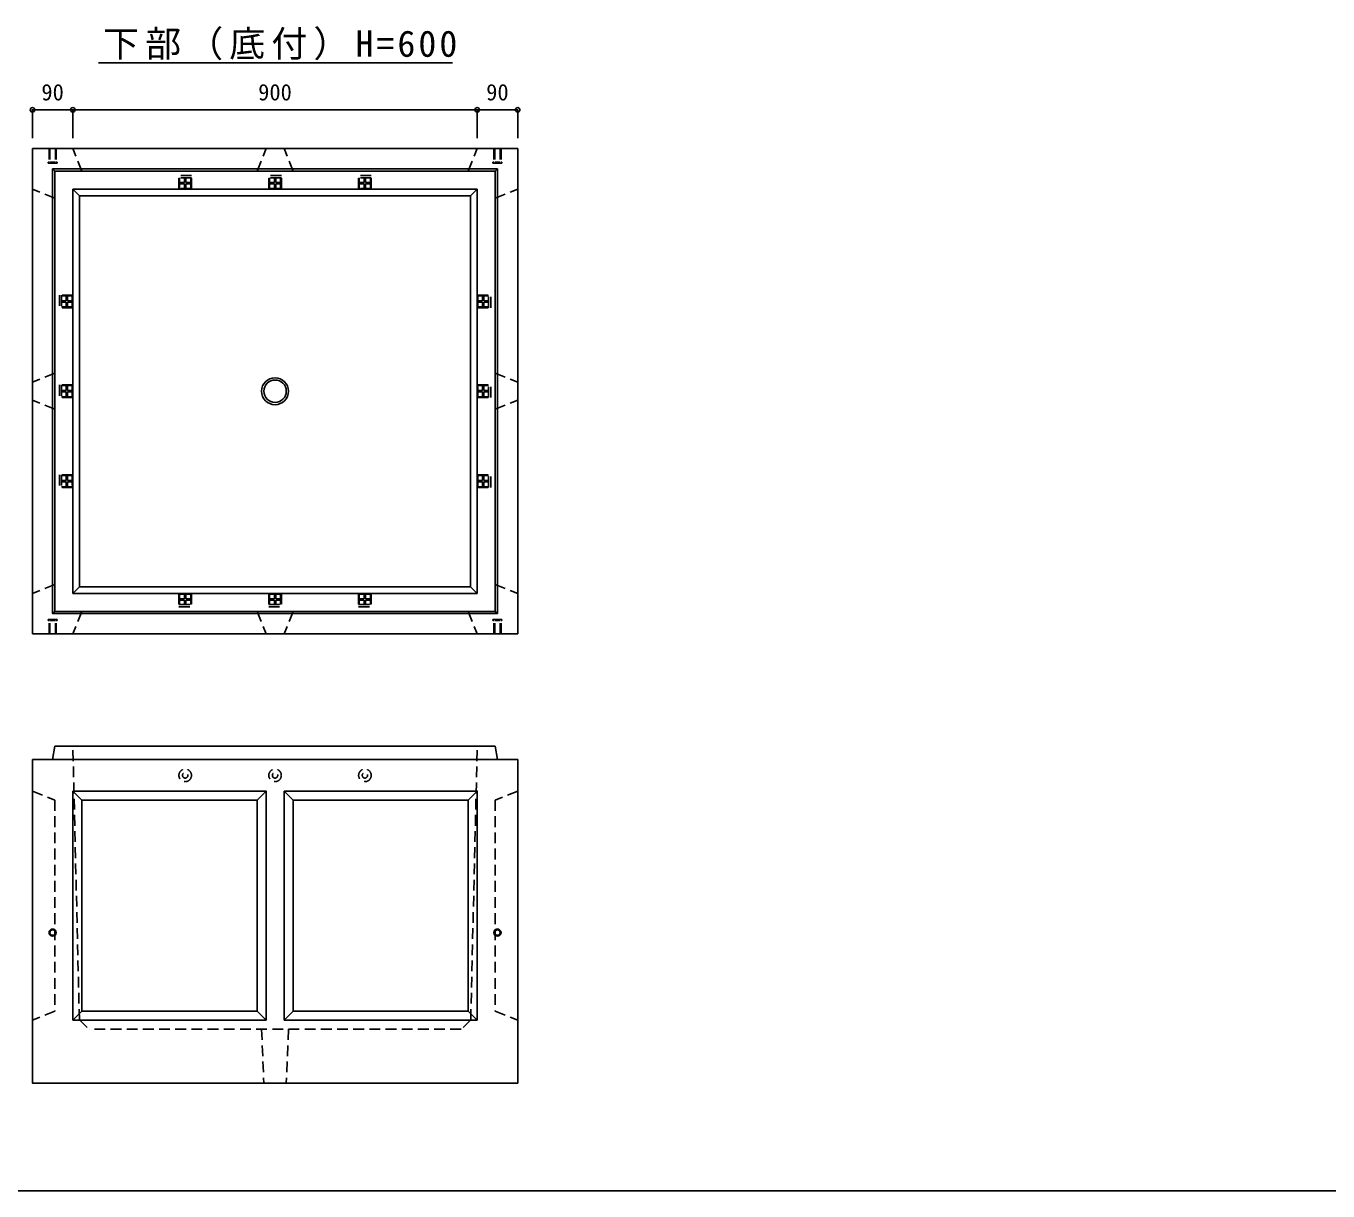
# Model space of a CAD drawing. Units: millimetres at full size, sheet at 1:20. Extents: x -3925 to 3915, y -2795 to 2605.
# Drawn here: x -1750 to 1148, y -2795 to -202 of the extents above; entities that cross this region are included whole.
import ezdxf
from ezdxf.enums import TextEntityAlignment as Align

# ---------------------------------------------------------------- set-up
doc = ezdxf.new("R2010")
doc.units = ezdxf.units.MM
doc.header["$LTSCALE"] = 20
doc.header["$PDMODE"] = 32
doc.header["$PDSIZE"] = 10
doc.linetypes.add('DASHED1', pattern=[1.8, 1.2, -0.6])
for name, color, linetype in [('0-1_躯体', 3, 'DASHED1'), ('0-3_建具', 7, 'Continuous'), ('F-0_F-0ﾚｲﾔ', 2, 'Continuous')]:
    doc.layers.add(name, color=color, linetype=linetype)
doc.styles.add('ＭＳ ゴシック', font='')
doc.styles.get('ＭＳ ゴシック').set_extended_font_data('MS Gothic')

msp = doc.modelspace()

# ---------------------------------------------------------------- linework, layer by layer
at = {"layer": '0-1_躯体', "linetype": 'Continuous'}
for p, q in [((-1735.33, -475.26), (-655.33, -475.26)), ((-1735.33, -1555.26), (-1735.33, -475.26)), ((-655.33, -475.26), (-655.33, -1555.26)), ((-1690.33, -520.26), (-1685.33, -525.26)), ((-700.33, -520.26), (-705.33, -525.26)), ((-1685.33, -525.26), (-705.33, -525.26)), ((-1685.33, -1505.26), (-1685.33, -525.26)), ((-705.33, -525.26), (-705.33, -1505.26)), ((-1645.33, -565.26), (-745.33, -565.26)), ((-1645.33, -565.26), (-1630.33, -580.26)), ((-1645.33, -1465.26), (-1645.33, -565.26)), ((-745.33, -565.26), (-760.33, -580.26)), ((-745.33, -565.26), (-745.33, -1465.26)), ((-1645.33, -1465.26), (-1630.33, -1450.26)), ((-745.33, -1465.26), (-1645.33, -1465.26)), ((-745.33, -1465.26), (-760.33, -1450.26)), ((-1690.33, -1510.26), (-1685.33, -1505.26)), ((-705.33, -1505.26), (-1685.33, -1505.26)), ((-700.33, -1510.26), (-705.33, -1505.26)), ((-655.33, -1555.26), (-1735.33, -1555.26)), ((-1685.33, -1805.26), (-1690.33, -1835.26)), ((-1685.33, -1805.26), (-705.33, -1805.26)), ((-705.33, -1805.26), (-700.33, -1835.26)), ((-1735.33, -1835.26), (-655.33, -1835.26)), ((-655.33, -1835.26), (-655.33, -2555.26)), ((-1645.33, -1905.26), (-1625.33, -1925.26)), ((-1645.33, -1905.26), (-1645.33, -2415.26)), ((-1215.33, -1905.26), (-1235.33, -1925.26)), ((-1175.33, -1905.26), (-1155.33, -1925.26)), ((-1175.33, -1905.26), (-1175.33, -2415.26)), ((-745.33, -1905.26), (-765.33, -1925.26)), ((-1625.33, -1925.26), (-1625.33, -2395.26)), ((-1155.33, -1925.26), (-1155.33, -2395.26)), ((-1625.33, -2395.26), (-1645.33, -2415.26)), ((-1625.33, -2395.26), (-1235.33, -2395.26)), ((-1235.33, -2395.26), (-1215.33, -2415.26)), ((-1155.33, -2395.26), (-1175.33, -2415.26)), ((-1155.33, -2395.26), (-765.33, -2395.26)), ((-765.33, -2395.26), (-745.33, -2415.26)), ((-1645.33, -2415.26), (-1215.33, -2415.26)), ((-1175.33, -2415.26), (-745.33, -2415.26))]:
    msp.add_line(p, q, dxfattribs=at)
at = {"layer": '0-1_躯体'}
for p, q in [((-1698.33, -475.26), (-1698.33, -505.26)), ((-1682.33, -475.26), (-1682.33, -505.26)), ((-1625.33, -525.26), (-1645.33, -475.26)), ((-1235.33, -525.26), (-1215.33, -475.26)), ((-1155.33, -525.26), (-1175.33, -475.26)), ((-765.33, -525.26), (-745.33, -475.26)), ((-708.33, -475.26), (-708.33, -505.26)), ((-692.33, -475.26), (-692.33, -505.26)), ((-1700.33, -505.26), (-1700.33, -507.26)), ((-1700.33, -505.26), (-1698.33, -505.26)), ((-1700.33, -507.26), (-1690.33, -507.26)), ((-1680.33, -507.26), (-1690.33, -507.26)), ((-1680.33, -505.26), (-1682.33, -505.26)), ((-1680.33, -505.26), (-1680.33, -507.26)), ((-710.33, -505.26), (-710.33, -507.26)), ((-710.33, -505.26), (-708.33, -505.26)), ((-710.33, -507.26), (-700.33, -507.26)), ((-690.33, -507.26), (-700.33, -507.26)), ((-690.33, -505.26), (-692.33, -505.26)), ((-690.33, -505.26), (-690.33, -507.26)), ((-1381.33, -535.26), (-1409.33, -535.26)), ((-1409.33, -565.26), (-1409.33, -535.26)), ((-1381.33, -540.26), (-1409.33, -540.26)), ((-1396.83, -550.51), (-1396.83, -540.26)), ((-1393.83, -550.51), (-1393.83, -540.26)), ((-1382.83, -550.51), (-1393.83, -550.51)), ((-1382.83, -550.51), (-1382.83, -540.26)), ((-1381.33, -565.26), (-1381.33, -535.26)), ((-1181.33, -535.26), (-1209.33, -535.26)), ((-1209.33, -565.26), (-1209.33, -535.26)), ((-1181.33, -540.26), (-1209.33, -540.26)), ((-1196.83, -550.51), (-1196.83, -540.26)), ((-1193.83, -550.51), (-1193.83, -540.26)), ((-1182.83, -550.51), (-1193.83, -550.51)), ((-1182.83, -550.51), (-1182.83, -540.26)), ((-1181.33, -565.26), (-1181.33, -535.26)), ((-981.33, -535.26), (-1009.33, -535.26)), ((-1009.33, -565.26), (-1009.33, -535.26)), ((-981.33, -540.26), (-1009.33, -540.26)), ((-996.83, -550.51), (-996.83, -540.26)), ((-993.83, -550.51), (-993.83, -540.26)), ((-982.83, -550.51), (-993.83, -550.51)), ((-982.83, -550.51), (-982.83, -540.26)), ((-981.33, -565.26), (-981.33, -535.26)), ((-1685.33, -585.26), (-1735.33, -565.26)), ((-1381.33, -563.76), (-1409.33, -563.76)), ((-1396.83, -553.51), (-1407.83, -553.51)), ((-1407.83, -563.76), (-1407.83, -553.51)), ((-1396.83, -563.76), (-1396.83, -553.51)), ((-1393.83, -563.76), (-1393.83, -553.51)), ((-1181.33, -563.76), (-1209.33, -563.76)), ((-1196.83, -553.51), (-1207.83, -553.51)), ((-1207.83, -563.76), (-1207.83, -553.51)), ((-1196.83, -563.76), (-1196.83, -553.51)), ((-1193.83, -563.76), (-1193.83, -553.51)), ((-981.33, -563.76), (-1009.33, -563.76)), ((-996.83, -553.51), (-1007.83, -553.51)), ((-1007.83, -563.76), (-1007.83, -553.51)), ((-996.83, -563.76), (-996.83, -553.51)), ((-993.83, -563.76), (-993.83, -553.51)), ((-705.33, -585.26), (-655.33, -565.26)), ((-1675.33, -801.26), (-1675.33, -829.26)), ((-1645.33, -801.26), (-1675.33, -801.26)), ((-1670.33, -801.26), (-1670.33, -829.26)), ((-1660.08, -802.76), (-1670.33, -802.76)), ((-1660.08, -802.76), (-1660.08, -813.76)), ((-1646.83, -801.26), (-1646.83, -829.26)), ((-745.33, -801.26), (-715.33, -801.26)), ((-743.83, -829.26), (-743.83, -801.26)), ((-743.83, -802.76), (-733.58, -802.76)), ((-733.58, -813.76), (-733.58, -802.76)), ((-720.33, -829.26), (-720.33, -801.26)), ((-715.33, -829.26), (-715.33, -801.26)), ((-1645.33, -829.26), (-1675.33, -829.26)), ((-1660.08, -813.76), (-1670.33, -813.76)), ((-1660.08, -816.76), (-1670.33, -816.76)), ((-1646.83, -813.76), (-1657.08, -813.76)), ((-1646.83, -816.76), (-1657.08, -816.76)), ((-1657.08, -816.76), (-1657.08, -827.76)), ((-1646.83, -827.76), (-1657.08, -827.76)), ((-745.33, -829.26), (-715.33, -829.26)), ((-743.83, -813.76), (-733.58, -813.76)), ((-743.83, -816.76), (-733.58, -816.76)), ((-730.58, -813.76), (-720.33, -813.76)), ((-730.58, -816.76), (-720.33, -816.76)), ((-730.58, -827.76), (-730.58, -816.76)), ((-730.58, -827.76), (-720.33, -827.76)), ((-1685.33, -975.26), (-1735.33, -995.26)), ((-705.33, -975.26), (-655.33, -995.26)), ((-1675.33, -1001.26), (-1675.33, -1029.26)), ((-1645.33, -1001.26), (-1675.33, -1001.26)), ((-1670.33, -1001.26), (-1670.33, -1029.26)), ((-1660.08, -1002.76), (-1670.33, -1002.76)), ((-1660.08, -1013.76), (-1670.33, -1013.76)), ((-1660.08, -1002.76), (-1660.08, -1013.76)), ((-1646.83, -1013.76), (-1657.08, -1013.76)), ((-1646.83, -1001.26), (-1646.83, -1029.26)), ((-745.33, -1001.26), (-715.33, -1001.26)), ((-743.83, -1029.26), (-743.83, -1001.26)), ((-743.83, -1002.76), (-733.58, -1002.76)), ((-743.83, -1013.76), (-733.58, -1013.76)), ((-733.58, -1013.76), (-733.58, -1002.76)), ((-730.58, -1013.76), (-720.33, -1013.76)), ((-720.33, -1029.26), (-720.33, -1001.26)), ((-715.33, -1029.26), (-715.33, -1001.26)), ((-1685.33, -1055.26), (-1735.33, -1035.26)), ((-1645.33, -1029.26), (-1675.33, -1029.26)), ((-1660.08, -1016.76), (-1670.33, -1016.76)), ((-1646.83, -1016.76), (-1657.08, -1016.76)), ((-1657.08, -1016.76), (-1657.08, -1027.76)), ((-1646.83, -1027.76), (-1657.08, -1027.76)), ((-745.33, -1029.26), (-715.33, -1029.26)), ((-743.83, -1016.76), (-733.58, -1016.76)), ((-730.58, -1016.76), (-720.33, -1016.76)), ((-730.58, -1027.76), (-730.58, -1016.76)), ((-730.58, -1027.76), (-720.33, -1027.76)), ((-705.33, -1055.26), (-655.33, -1035.26)), ((-1675.33, -1201.26), (-1675.33, -1229.26)), ((-1645.33, -1201.26), (-1675.33, -1201.26)), ((-1670.33, -1201.26), (-1670.33, -1229.26)), ((-1660.08, -1202.76), (-1670.33, -1202.76)), ((-1660.08, -1213.76), (-1670.33, -1213.76)), ((-1660.08, -1216.76), (-1670.33, -1216.76)), ((-1660.08, -1202.76), (-1660.08, -1213.76)), ((-1646.83, -1213.76), (-1657.08, -1213.76)), ((-1646.83, -1216.76), (-1657.08, -1216.76)), ((-1657.08, -1216.76), (-1657.08, -1227.76)), ((-1646.83, -1201.26), (-1646.83, -1229.26)), ((-745.33, -1201.26), (-715.33, -1201.26)), ((-743.83, -1229.26), (-743.83, -1201.26)), ((-743.83, -1202.76), (-733.58, -1202.76)), ((-743.83, -1213.76), (-733.58, -1213.76)), ((-743.83, -1216.76), (-733.58, -1216.76)), ((-733.58, -1213.76), (-733.58, -1202.76)), ((-730.58, -1213.76), (-720.33, -1213.76)), ((-730.58, -1216.76), (-720.33, -1216.76)), ((-730.58, -1227.76), (-730.58, -1216.76)), ((-720.33, -1229.26), (-720.33, -1201.26)), ((-715.33, -1229.26), (-715.33, -1201.26)), ((-1645.33, -1229.26), (-1675.33, -1229.26)), ((-1646.83, -1227.76), (-1657.08, -1227.76)), ((-745.33, -1229.26), (-715.33, -1229.26)), ((-730.58, -1227.76), (-720.33, -1227.76)), ((-1685.33, -1445.26), (-1735.33, -1465.26)), ((-705.33, -1445.26), (-655.33, -1465.26)), ((-1409.33, -1465.26), (-1409.33, -1495.26)), ((-1409.33, -1466.76), (-1381.33, -1466.76)), ((-1396.83, -1466.76), (-1396.83, -1477.01)), ((-1393.83, -1466.76), (-1393.83, -1477.01)), ((-1393.83, -1477.01), (-1382.83, -1477.01)), ((-1382.83, -1466.76), (-1382.83, -1477.01)), ((-1381.33, -1465.26), (-1381.33, -1495.26)), ((-1209.33, -1465.26), (-1209.33, -1495.26)), ((-1209.33, -1466.76), (-1181.33, -1466.76)), ((-1196.83, -1466.76), (-1196.83, -1477.01)), ((-1193.83, -1466.76), (-1193.83, -1477.01)), ((-1193.83, -1477.01), (-1182.83, -1477.01)), ((-1182.83, -1466.76), (-1182.83, -1477.01)), ((-1181.33, -1465.26), (-1181.33, -1495.26)), ((-1009.33, -1465.26), (-1009.33, -1495.26)), ((-1009.33, -1466.76), (-981.33, -1466.76)), ((-996.83, -1466.76), (-996.83, -1477.01)), ((-993.83, -1466.76), (-993.83, -1477.01)), ((-993.83, -1477.01), (-982.83, -1477.01)), ((-982.83, -1466.76), (-982.83, -1477.01)), ((-981.33, -1465.26), (-981.33, -1495.26)), ((-1625.33, -1505.26), (-1645.33, -1555.26)), ((-1409.33, -1490.26), (-1381.33, -1490.26)), ((-1409.33, -1495.26), (-1381.33, -1495.26)), ((-1407.83, -1480.01), (-1407.83, -1490.26)), ((-1407.83, -1480.01), (-1396.83, -1480.01)), ((-1396.83, -1480.01), (-1396.83, -1490.26)), ((-1393.83, -1480.01), (-1393.83, -1490.26)), ((-1235.33, -1505.26), (-1215.33, -1555.26)), ((-1209.33, -1490.26), (-1181.33, -1490.26)), ((-1209.33, -1495.26), (-1181.33, -1495.26)), ((-1207.83, -1480.01), (-1207.83, -1490.26)), ((-1207.83, -1480.01), (-1196.83, -1480.01)), ((-1196.83, -1480.01), (-1196.83, -1490.26)), ((-1193.83, -1480.01), (-1193.83, -1490.26)), ((-1155.33, -1505.26), (-1175.33, -1555.26)), ((-1009.33, -1490.26), (-981.33, -1490.26)), ((-1009.33, -1495.26), (-981.33, -1495.26)), ((-1007.83, -1480.01), (-1007.83, -1490.26)), ((-1007.83, -1480.01), (-996.83, -1480.01)), ((-996.83, -1480.01), (-996.83, -1490.26)), ((-993.83, -1480.01), (-993.83, -1490.26)), ((-765.33, -1505.26), (-745.33, -1555.26)), ((-1700.33, -1525.26), (-1700.33, -1523.26)), ((-1700.33, -1523.26), (-1690.33, -1523.26)), ((-1700.33, -1525.26), (-1698.33, -1525.26)), ((-1698.33, -1555.26), (-1698.33, -1525.26)), ((-1680.33, -1523.26), (-1690.33, -1523.26)), ((-1682.33, -1555.26), (-1682.33, -1525.26)), ((-1680.33, -1525.26), (-1682.33, -1525.26)), ((-1680.33, -1525.26), (-1680.33, -1523.26)), ((-710.33, -1525.26), (-710.33, -1523.26)), ((-710.33, -1523.26), (-700.33, -1523.26)), ((-710.33, -1525.26), (-708.33, -1525.26)), ((-708.33, -1555.26), (-708.33, -1525.26)), ((-690.33, -1523.26), (-700.33, -1523.26)), ((-692.33, -1555.26), (-692.33, -1525.26)), ((-690.33, -1525.26), (-692.33, -1525.26)), ((-690.33, -1525.26), (-690.33, -1523.26)), ((-1630.83, -2414.3), (-1645.33, -1805.26)), ((-759.83, -2414.3), (-745.33, -1805.26)), ((-1685.33, -2395.26), (-1735.33, -2415.26)), ((-705.33, -2395.26), (-655.33, -2415.26)), ((-1630.83, -2414.3), (-1609.36, -2435.26)), ((-759.83, -2414.3), (-781.3, -2435.26)), ((-781.3, -2435.26), (-1609.36, -2435.26)), ((-1225.33, -2435.26), (-1220.33, -2555.26)), ((-1165.33, -2435.26), (-1170.33, -2555.26))]:
    msp.add_line(p, q, dxfattribs=at)
for points in [[(-1696.33, -475.26), (-1696.33, -505.26), (-1690.33, -505.26)], [(-1684.33, -475.26), (-1684.33, -505.26), (-1690.33, -505.26)], [(-706.33, -475.26), (-706.33, -505.26), (-700.33, -505.26)], [(-694.33, -475.26), (-694.33, -505.26), (-700.33, -505.26)], [(-1396.83, -550.51), (-1407.83, -550.51), (-1407.83, -540.26)], [(-1196.83, -550.51), (-1207.83, -550.51), (-1207.83, -540.26)], [(-996.83, -550.51), (-1007.83, -550.51), (-1007.83, -540.26)], [(-1382.83, -563.76), (-1382.83, -553.51), (-1393.83, -553.51)], [(-1182.83, -563.76), (-1182.83, -553.51), (-1193.83, -553.51)], [(-982.83, -563.76), (-982.83, -553.51), (-993.83, -553.51)], [(-1646.83, -802.76), (-1657.08, -802.76), (-1657.08, -813.76)], [(-730.58, -813.76), (-730.58, -802.76), (-720.33, -802.76)], [(-1660.08, -816.76), (-1660.08, -827.76), (-1670.33, -827.76)], [(-743.83, -827.76), (-733.58, -827.76), (-733.58, -816.76)], [(-1646.83, -1002.76), (-1657.08, -1002.76), (-1657.08, -1013.76)], [(-730.58, -1013.76), (-730.58, -1002.76), (-720.33, -1002.76)], [(-1660.08, -1016.76), (-1660.08, -1027.76), (-1670.33, -1027.76)], [(-743.83, -1027.76), (-733.58, -1027.76), (-733.58, -1016.76)], [(-1660.08, -1216.76), (-1660.08, -1227.76), (-1670.33, -1227.76)], [(-1646.83, -1202.76), (-1657.08, -1202.76), (-1657.08, -1213.76)], [(-743.83, -1227.76), (-733.58, -1227.76), (-733.58, -1216.76)], [(-730.58, -1213.76), (-730.58, -1202.76), (-720.33, -1202.76)], [(-1407.83, -1466.76), (-1407.83, -1477.01), (-1396.83, -1477.01)], [(-1207.83, -1466.76), (-1207.83, -1477.01), (-1196.83, -1477.01)], [(-1007.83, -1466.76), (-1007.83, -1477.01), (-996.83, -1477.01)], [(-1393.83, -1480.01), (-1382.83, -1480.01), (-1382.83, -1490.26)], [(-1193.83, -1480.01), (-1182.83, -1480.01), (-1182.83, -1490.26)], [(-993.83, -1480.01), (-982.83, -1480.01), (-982.83, -1490.26)], [(-1696.33, -1555.26), (-1696.33, -1525.26), (-1690.33, -1525.26)], [(-1684.33, -1555.26), (-1684.33, -1525.26), (-1690.33, -1525.26)], [(-706.33, -1555.26), (-706.33, -1525.26), (-700.33, -1525.26)], [(-694.33, -1555.26), (-694.33, -1525.26), (-700.33, -1525.26)], [(-1735.33, -1905.26), (-1685.33, -1925.26), (-1685.33, -2395.26)], [(-655.33, -1905.26), (-705.33, -1925.26), (-705.33, -2395.26)]]:
    msp.add_lwpolyline(points, dxfattribs=at)
at = {"layer": '0-1_躯体', "linetype": 'Continuous'}
for points in [[(-1690.33, -520.26), (-700.33, -520.26), (-705.33, -525.26)], [(-1690.33, -1510.26), (-1690.33, -520.26), (-1685.33, -525.26)], [(-700.33, -520.26), (-700.33, -1510.26), (-705.33, -1505.26)], [(-1645.33, -565.26), (-1630.33, -580.26), (-760.33, -580.26)], [(-745.33, -565.26), (-760.33, -580.26), (-760.33, -1450.26)], [(-1645.33, -1465.26), (-1630.33, -1450.26), (-1630.33, -580.26)], [(-745.33, -1465.26), (-760.33, -1450.26), (-1630.33, -1450.26)], [(-700.33, -1510.26), (-1690.33, -1510.26), (-1685.33, -1505.26)], [(-1735.33, -1835.26), (-1735.33, -2555.26), (-655.33, -2555.26)], [(-1645.33, -1905.26), (-1215.33, -1905.26), (-1215.33, -2415.26)], [(-1175.33, -1905.26), (-745.33, -1905.26), (-745.33, -2415.26)], [(-1625.33, -1925.26), (-1235.33, -1925.26), (-1235.33, -2395.26)], [(-1155.33, -1925.26), (-765.33, -1925.26), (-765.33, -2395.26)]]:
    msp.add_lwpolyline(points, dxfattribs=at)
for centre, radius in [((-1195.33, -1015.26), 30), ((-1195.33, -1015.26), 25), ((-1690.33, -2220.26), 8), ((-1690.33, -2220.26), 6), ((-700.33, -2220.26), 8), ((-700.33, -2220.26), 6)]:
    msp.add_circle(centre, radius, dxfattribs=at)
at = {"layer": '0-1_躯体'}
for centre, radius in [((-1395.33, -1870.26), 14), ((-1395.33, -1870.26), 6), ((-1195.33, -1870.26), 14), ((-1195.33, -1870.26), 6), ((-995.33, -1870.26), 14), ((-995.33, -1870.26), 6)]:
    msp.add_circle(centre, radius, dxfattribs=at)
at = {"layer": '0-3_建具', "color": 2}
msp.add_line((-1588.5, -284.33), (-800.33, -284.33), dxfattribs=at)
at = {"layer": '0-3_建具'}
for p, q in [((-1735.33, -388.99), (-1645.33, -388.99)), ((-1735.33, -388.99), (-1735.33, -451.86)), ((-1645.33, -388.99), (-1645.33, -451.86)), ((-1645.33, -388.99), (-745.33, -388.99)), ((-745.33, -388.99), (-745.33, -451.86)), ((-745.33, -388.99), (-655.33, -388.99)), ((-655.33, -388.99), (-655.33, -451.86))]:
    msp.add_line(p, q, dxfattribs=at)
for p in [(-1735.33, -388.99), (-1645.33, -388.99), (-745.33, -388.99), (-655.33, -388.99)]:
    msp.add_point(p, dxfattribs=at)
at = {"layer": 'F-0_F-0ﾚｲﾔ'}
msp.add_line((-3925.33, -2795.26), (3914.67, -2795.26), dxfattribs=at)

# ---------------------------------------------------------------- texts
at = {"layer": '0-3_建具', "color": 4, "style": 'ＭＳ ゴシック'}
for s, p in [('90', (-1715.33, -378.99)), ('900', (-1232.83, -378.99)), ('90', (-725.33, -378.99))]:
    msp.add_text(s, height=36.66, dxfattribs=at).set_placement(p, align=Align.BOTTOM_LEFT)
at = {"layer": '0-3_建具', "insert": (-1577.93, -278.56), "char_height": 58.65, "attachment_point": 7, "style": 'ＭＳ ゴシック'}
msp.add_mtext('\\T1.17;下部（底付）H=600', dxfattribs=at)

doc.saveas('drawing.dxf')
